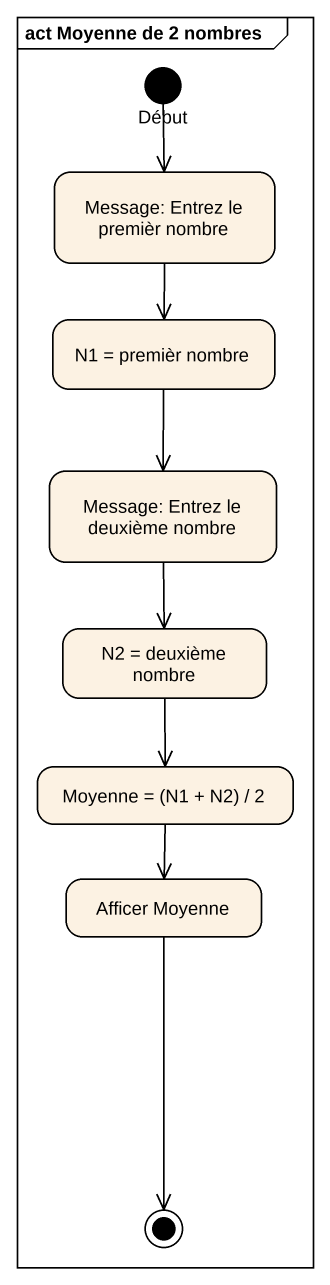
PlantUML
@startuml
mainframe act Moyenne de 2 nombres
hide empty description
state Début <<start>>
state "Message: Entrez le premièr nombre" as Message_Entrez_le_premièr
state "N1 = premièr nombre" as N1_premièr_nombre
state "Message: Entrez le deuxième nombre" as Message_Entrez_le_deuxième
state "N2 = deuxième nombre" as N2_deuxième_nombre
state "Moyenne = (N1 + N2) / 2" as Moyenne_N1_N2_2
state "Afficer Moyenne" as Afficer_Moyenne
Début --> Message_Entrez_le_premièr
Message_Entrez_le_premièr --> N1_premièr_nombre
N1_premièr_nombre --> Message_Entrez_le_deuxième
Message_Entrez_le_deuxième --> N2_deuxième_nombre
N2_deuxième_nombre --> Moyenne_N1_N2_2
Moyenne_N1_N2_2 --> Afficer_Moyenne
Afficer_Moyenne --> [*]
@enduml
